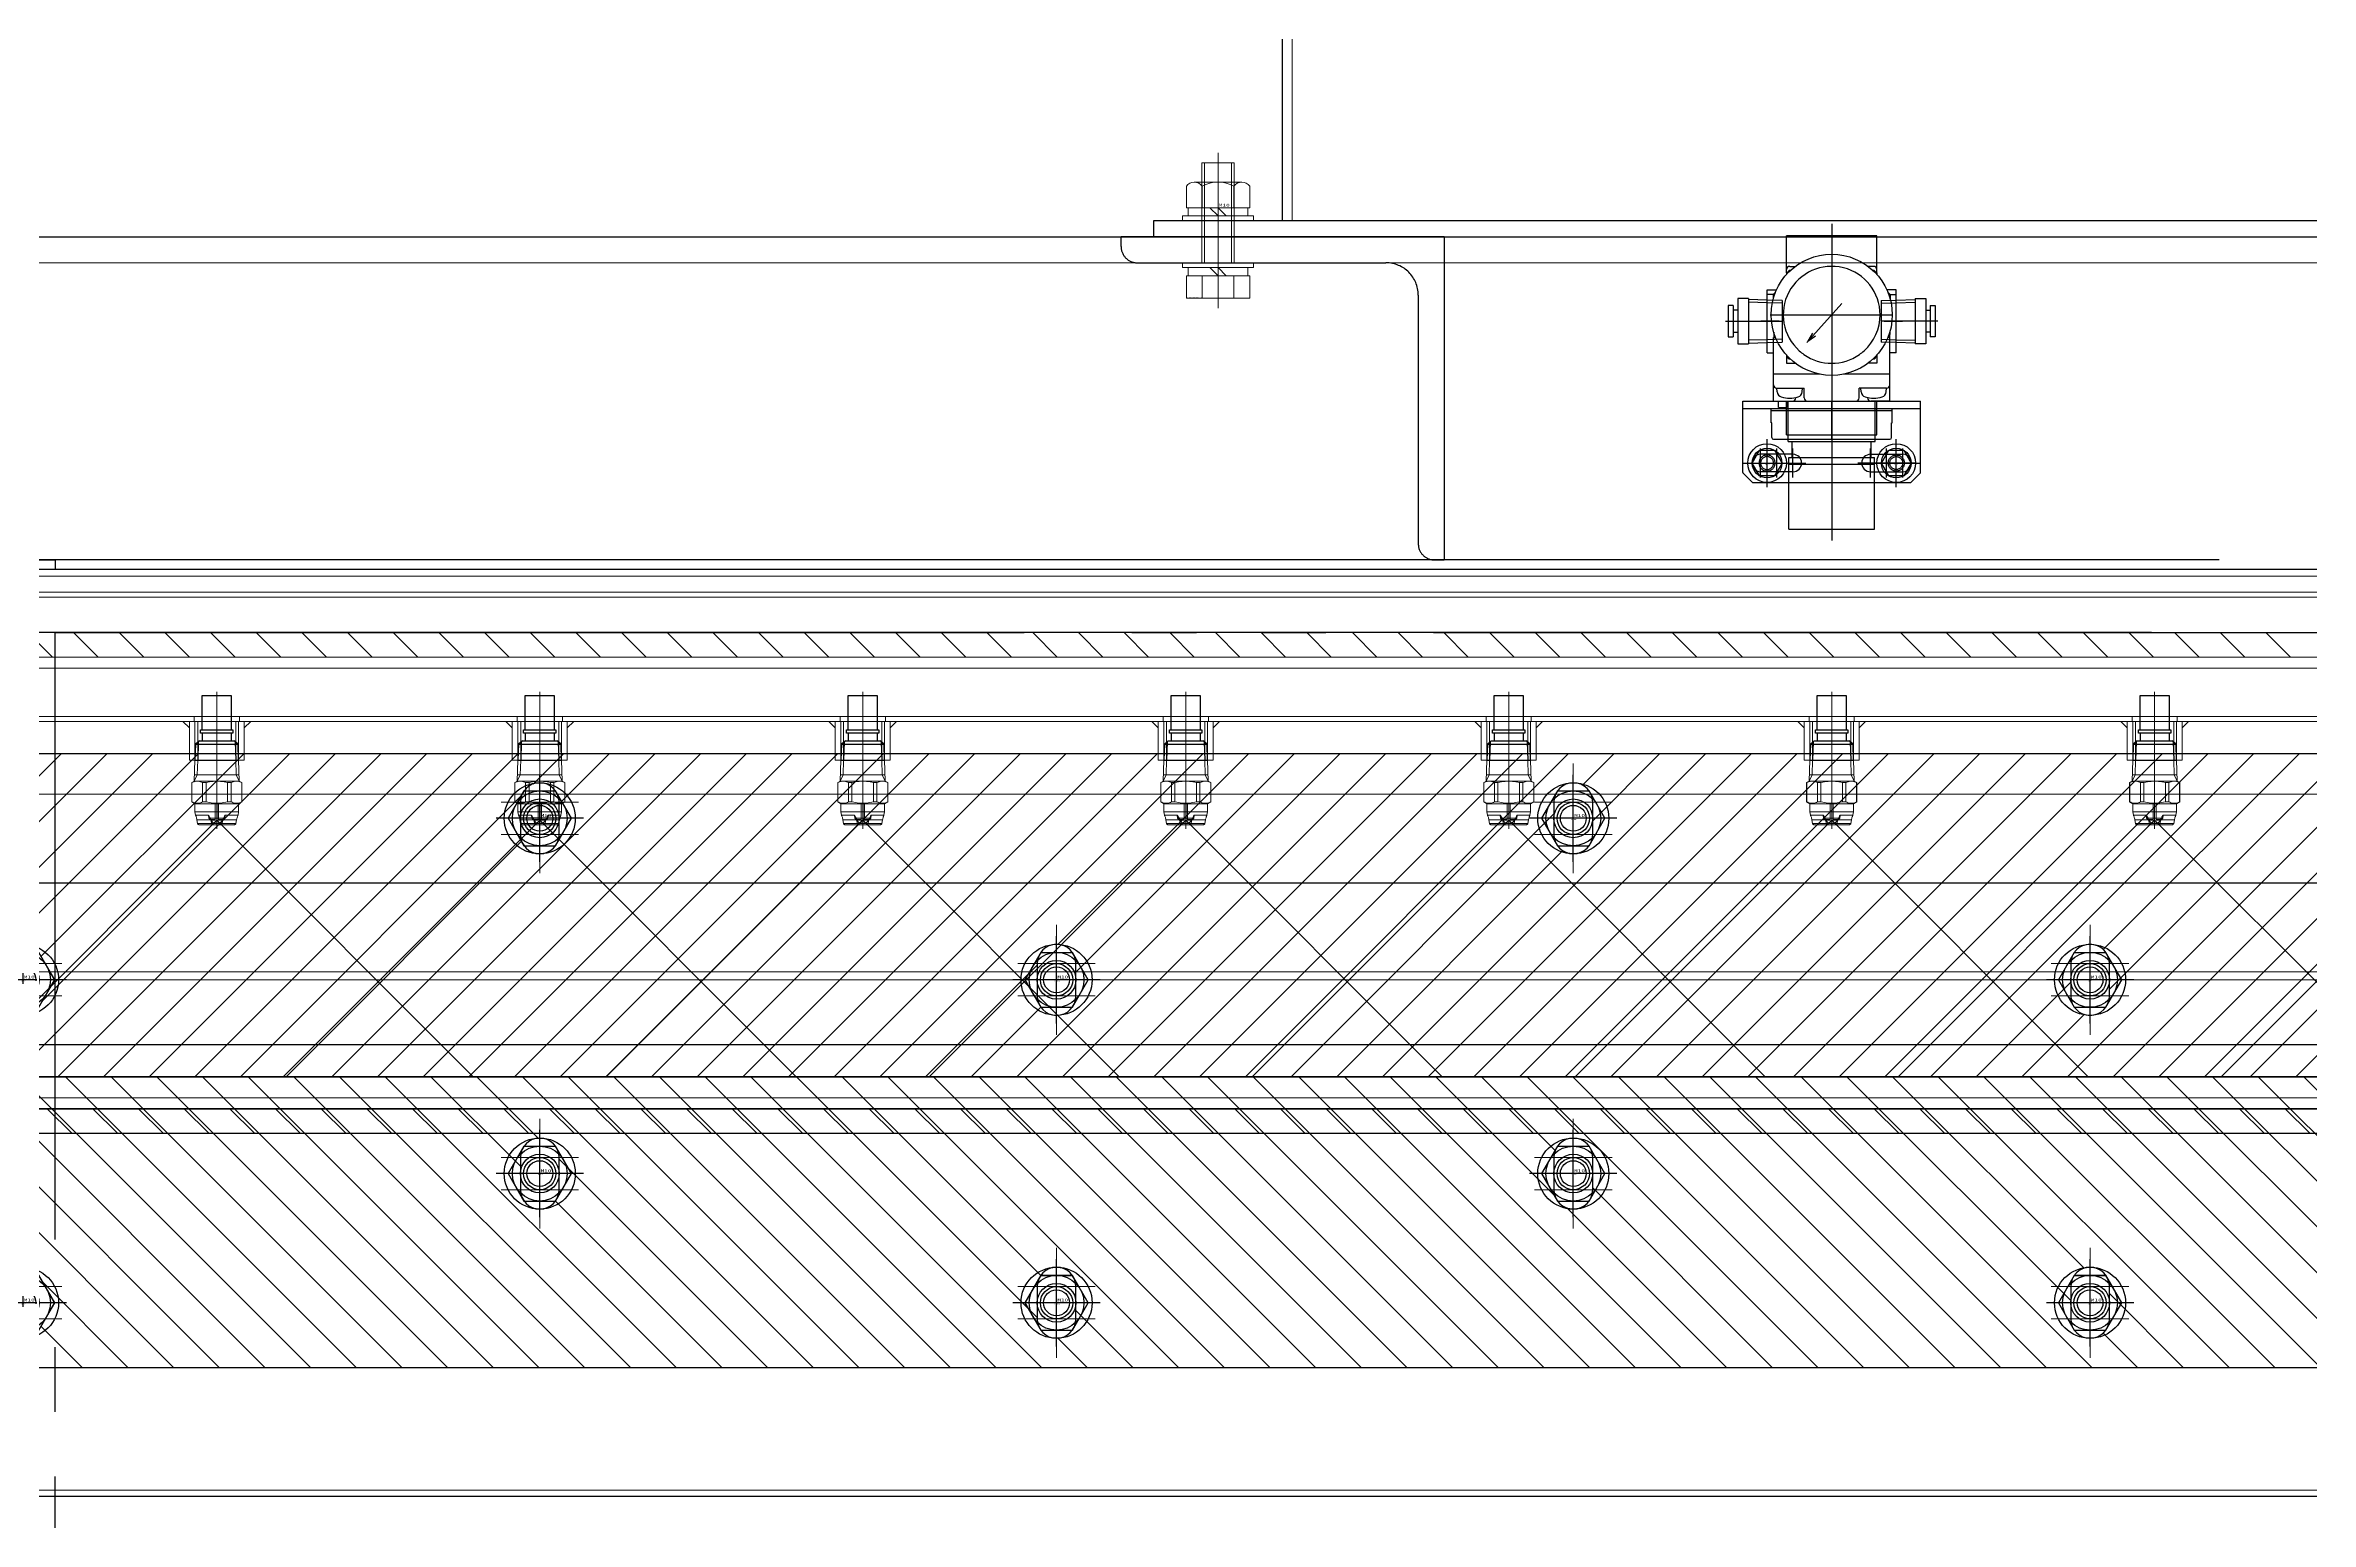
# Model space of a CAD drawing. Units: millimetres at full size. Extents: x -18456 to 18937, y -12290 to 13871.
# Drawn here: x 8832 to 10936, y -4490 to -3119 of the extents above; entities that cross this region are included whole.
import ezdxf
from ezdxf.enums import TextEntityAlignment as Align

# ---------------------------------------------------------------- set-up
doc = ezdxf.new("R2010")
doc.units = ezdxf.units.MM
doc.header["$LTSCALE"] = 100
doc.linetypes.add('CHAIN2', pattern=[12, 9, -1, 1, -1])
doc.linetypes.add('DOUBLE_CHAIN2', pattern=[12.8, 9, -1, 0.6, -0.6, 0.6, -1])
for name, color, linetype in [('0-2_0', 2, 'Continuous'), ('0-3_06_PHANTOM', 2, 'DOUBLE_CHAIN2'), ('0-6_10_DRAFT', 1, 'Continuous')]:
    doc.layers.add(name, color=color, linetype=linetype)
doc.layers.add('0-7_05_CENTER', color=2, linetype='CHAIN2', lineweight=18)
doc.layers.add('0-8_04_HIDDEN', color=7, linetype='Continuous', lineweight=18)
doc.styles.add('ＭＳ ゴシック', font='')
doc.styles.get('ＭＳ ゴシック').set_extended_font_data('MS Gothic')

# ---------------------------------------------------------------- blocks, each defined once
blk = doc.blocks.new('A$C7DE9039E_1')
at = {"layer": '0-2_0', "color": 134}
blk.add_lwpolyline([(-1420, 5), (-1420, 700), (-20, 700)], dxfattribs=at)
blk.add_lwpolyline([(20, 5), (-1460, 5), (-1460, 0), (20, 0)], close=True, dxfattribs=at)
at = {"layer": '0-7_05_CENTER'}
blk.add_line((-1440, -7.24), (-1440, 12.16), dxfattribs=at)
at = {"layer": '0-8_04_HIDDEN'}
blk.add_line((-1417, 700), (-1417, 5), dxfattribs=at)
blk = doc.blocks.new('A$C1A3C2C0C_1_1')
at = {"layer": '0-8_04_HIDDEN'}
for p, q in [((-9.81, 11), (9.81, 11)), ((-9.81, 4), (-9.81, 11)), ((-4.91, 4), (-4.91, 11)), ((4.91, 4), (4.91, 11)), ((9.81, 4), (9.81, 11)), ((-11, 1.5), (11, 1.5)), ((-11, 1.5), (-11, 0)), ((-11, 0), (11, 0)), ((9.81, 4), (-9.81, 4)), ((-9.25, 4), (-9.25, 1.5)), ((-5, -31), (-5, 0)), ((-4.19, -31), (-4.19, 0)), ((0, 1.5), (-2.5, 4)), ((0, 4), (2.5, 1.5)), ((4.19, -31), (4.19, 0)), ((5, -31), (5, 0)), ((9.25, 1.5), (9.25, 4)), ((11, 0), (11, 1.5)), ((-5, -31), (5, -31))]:
    blk.add_line(p, q, dxfattribs=at)
at = {"layer": '0-8_04_HIDDEN', "linetype": 'CHAIN2'}
blk.add_line((0, -34), (0, 14), dxfattribs=at)
at = {"layer": '0-6_10_DRAFT', "style": 'ＭＳ ゴシック', "width": 1.8}
blk.add_text('BT-M10x35L,SW,PW', height=0.2199, dxfattribs=at).set_placement((5.1, 10.66), align=Align.BOTTOM_LEFT)
blk = doc.blocks.new('M10Nza_1_1')
at = {"layer": '0-8_04_HIDDEN'}
for p, q in [((-9.8, 4), (-9.8, 10.69)), ((-7.35, 12), (7.35, 12)), ((-4.9, 4), (-4.9, 10.69)), ((4.9, 10.69), (4.9, 4)), ((9.8, 10.69), (9.8, 4)), ((-9.8, 4), (9.8, 4)), ((-9.2, 1.5), (-9.2, 4)), ((0, 1.5), (-2.5, 4)), ((0, 4), (2.5, 1.5)), ((9.2, 4), (9.2, 1.5))]:
    blk.add_line(p, q, dxfattribs=at)
at = {"layer": '0-8_04_HIDDEN', "linetype": 'CHAIN2'}
blk.add_line((0, 12), (0, 0), dxfattribs=at)
at = {"layer": '0-8_04_HIDDEN'}
blk.add_lwpolyline([(-11, 1.5), (11, 1.5), (11, 0), (-11, 0)], close=True, dxfattribs=at)
for centre, radius, start, end in [((-7.35, 9.06), 2.94, 33.626, 146.374), ((0, 2.2), 9.8, 60, 120), ((7.35, 9.06), 2.94, 33.626, 146.374)]:
    blk.add_arc(centre, radius, start, end, dxfattribs=at)
at = {"layer": '0-6_10_DRAFT', "style": 'ＭＳ ゴシック', "width": 1.8}
blk.add_text('M10', height=0.916, dxfattribs=at).set_placement((0.26, 4.12), align=Align.BOTTOM_LEFT)
blk = doc.blocks.new('A$C408A5C7E_1')
at = {"layer": '0-2_0'}
for name, p in [('A$C7DE9039E_1', (1440, 0)), ('M10Nza_1_1', (0, 5))]:
    blk.add_blockref(name, p, dxfattribs=at)
at = {"layer": '0-8_04_HIDDEN', "rotation": 180}
blk.add_blockref('A$C1A3C2C0C_1_1', (0, -8), dxfattribs=at)
blk = doc.blocks.new('A$C28002627_1_1')
at = {"layer": '0-8_04_HIDDEN'}
for p, q in [((-9.81, 0), (-4.91, 8.5)), ((-4.91, 8.5), (4.91, 8.5)), ((4.91, 8.5), (9.81, 0)), ((-4.91, -8.5), (-9.81, 0)), ((9.81, 0), (4.91, -8.5)), ((4.91, -8.5), (-4.91, -8.5))]:
    blk.add_line(p, q, dxfattribs=at)
at = {"layer": '0-8_04_HIDDEN', "linetype": 'CHAIN2'}
for p, q in [((0, -11.18), (0, 11.18)), ((-11.18, 0), (11.18, 0))]:
    blk.add_line(p, q, dxfattribs=at)
at = {"layer": '0-6_10_DRAFT', "style": 'ＭＳ ゴシック', "width": 1.9}
blk.add_text('BT-M10', height=0.22, dxfattribs=at).set_placement((-0.7, -0.54), align=Align.BOTTOM_LEFT)
blk = doc.blocks.new('A$C11D0153E_1')
at = {"layer": '0-2_0', "color": 134}
for points in [[(-20, 0), (80, 0), (80, -3), (-20, -3)], [(27, -150), (2033, -150), (2035, -148), (2035, -3), (25, -3), (25, -148)]]:
    blk.add_lwpolyline(points, close=True, dxfattribs=at)
for centre in [(230, -80), (550, -80), (390, -130), (710, -130)]:
    blk.add_circle(centre, 6, dxfattribs=at)
at = {"layer": '0-7_05_CENTER'}
for p, q in [((230, -89.34), (230, -70.66)), ((550, -89.34), (550, -70.66)), ((239.34, -80), (220.66, -80)), ((559.34, -80), (540.66, -80)), ((390, -139.34), (390, -120.66)), ((710, -139.34), (710, -120.66)), ((79.34, -130), (60.66, -130)), ((399.34, -130), (380.66, -130)), ((719.34, -130), (700.66, -130))]:
    blk.add_line(p, q, dxfattribs=at)
at = {"layer": '0-8_04_HIDDEN'}
blk.add_line((2035, -5), (25, -5), dxfattribs=at)
for p in [(230, -80), (550, -80), (70, -130), (390, -130), (710, -130)]:
    blk.add_blockref('A$C28002627_1_1', p, dxfattribs=at)
blk = doc.blocks.new('A$C46CA3476_1')
at = {"layer": '0-2_0', "color": 134}
blk.add_lwpolyline([(-998, -20), (998, -20), (1000, -18), (1000, 68), (998, 70), (-998, 70), (-1000, 68), (-1000, -18)], close=True, dxfattribs=at)
for centre in [(-800, 50), (-480, 50), (-640, 0), (-320, 0)]:
    blk.add_circle(centre, 6, dxfattribs=at)
at = {"layer": '0-7_05_CENTER'}
for p, q in [((-800, 40.66), (-800, 59.34)), ((-480, 40.66), (-480, 59.34)), ((-790.66, 50), (-809.34, 50)), ((-470.66, 50), (-489.34, 50)), ((-640, -9.34), (-640, 9.34)), ((-320, -9.34), (-320, 9.34)), ((-950.66, 0), (-969.34, 0)), ((-630.66, 0), (-649.34, 0)), ((-310.66, 0), (-329.34, 0))]:
    blk.add_line(p, q, dxfattribs=at)
blk = doc.blocks.new('10b_2')
at = {"layer": '0-2_0', "color": 134}
for q in [(-9.8, 0), (4.9, 8.49)]:
    blk.add_line((-4.9, 8.49), q, dxfattribs=at)
at = {"layer": '0-2_0', "color": 134, "linetype": 'CHAIN2'}
for p, q in [((0, -13.51), (0, 13.51)), ((13.51, 0), (-13.51, 0))]:
    blk.add_line(p, q, dxfattribs=at)
at = {"layer": '0-2_0', "color": 134}
for points in [[(4.9, -8.49), (9.8, 0), (4.9, 8.49)], [(-9.8, 0), (-4.9, -8.49), (4.9, -8.49)]]:
    blk.add_lwpolyline(points, dxfattribs=at)
for radius in [11, 8.49, 5, 4]:
    blk.add_circle((0, 0), radius, dxfattribs=at)
at = {"layer": '0-6_10_DRAFT', "style": 'ＭＳ ゴシック', "width": 1.8}
blk.add_text('M10', height=0.916, dxfattribs=at).set_placement((0.26, 0.12), align=Align.BOTTOM_LEFT)
blk = doc.blocks.new('A$C3DF50A72_1')
at = {"layer": '0-6_10_DRAFT'}
for p, q in [((2.37, 4.5), (0, 4.5)), ((2.37, -4.5), (0, -4.5))]:
    blk.add_line(p, q, dxfattribs=at)
blk.add_lwpolyline([(2.37, 5), (3.37, 5), (3.37, -5), (2.37, -5)], close=True, dxfattribs=at)
blk.add_lwpolyline([(3.37, 4.5), (14, 4.5), (14, -4.5), (3.37, -4.5)], dxfattribs=at)
at = {"layer": '0-7_05_CENTER', "color": 1}
blk.add_line((0, 0), (15.13, 0), dxfattribs=at)
blk = doc.blocks.new('1／4MVEP9010S303Wa_1')
at = {"layer": '0-6_10_DRAFT'}
for p, q in [((0, 6.77), (0, -6.77)), ((5.01, 6.61), (0, 6.77)), ((5.73, 5.73), (0, 5.91)), ((6.01, 5.39), (5.01, 6.61)), ((5.01, 6.61), (5.01, -6.61)), ((6.01, 5.39), (6.01, -5.39)), ((6.01, 5.38), (6.01, -5.38)), ((5.73, -5.73), (0, -5.91)), ((0, -6.77), (5.01, -6.61)), ((5.01, -6.61), (6.01, -5.39))]:
    blk.add_line(p, q, dxfattribs=at)
at = {"layer": '0-7_05_CENTER'}
blk.add_line((-21.29, 0), (6.01, 0), dxfattribs=at)
at = {"layer": '0-8_04_HIDDEN', "color": 2}
for p, q in [((-12.91, 7.75), (-13.49, 6.75)), ((-6.94, 7.75), (-12.91, 7.75)), ((-12.91, 7.75), (-12.91, 7.73)), ((-12.91, 7.73), (-6.94, 7.73)), ((-6.49, 6.97), (-6.94, 7.75)), ((-6.94, 7.75), (-6.94, 7.73)), ((-18.49, 1.89), (-19.99, 1.54)), ((-19.58, 5.93), (-18.49, 6.13)), ((-19.58, 5.93), (-19.58, -5.93)), ((-19.49, 0.98), (-18.59, 1.89)), ((-19.49, 0.98), (-19.49, -0.98)), ((-18.59, 0.46), (-18.59, 1.89)), ((-13.49, 0.46), (-18.59, 0.46)), ((-17.99, 2.5), (-18.39, 2.1)), ((-18.39, 0.5), (-18.39, 2.1)), ((-13.49, 0.5), (-18.39, 0.5)), ((-16.99, 2.6), (-17.99, 2.5)), ((-15.99, 6.75), (-16.99, 6.57)), ((-16.99, 2.6), (-16.99, 6.57)), ((-6.94, 4.4), (-12.91, 4.4)), ((-12.91, 4.4), (-12.91, 3.33)), ((-12.91, 3.33), (-6.94, 3.33)), ((-6.49, 6.97), (-6.49, -6.97)), ((-4.49, 6.05), (-6.49, 6.97)), ((0, 6.77), (-6.49, 6.97)), ((-4.49, -6.91), (-4.49, 6.91)), ((0, 5.91), (-4.49, 6.05)), ((-19.99, -1.54), (-18.49, -1.89)), ((-18.49, -6.13), (-19.58, -5.93)), ((-18.59, -1.89), (-19.49, -0.98)), ((-13.49, -0.46), (-18.59, -0.46)), ((-18.49, -6.13), (-18.49, -1.89)), ((-18.39, -0.5), (-13.49, -0.5)), ((-18.39, -2.1), (-18.39, -0.5)), ((-18.39, -2.1), (-17.99, -2.5)), ((-17.96, -2.07), (-17.99, -2.06)), ((-16.99, -6.57), (-16.99, -2.6)), ((-16.99, -6.57), (-15.99, -6.75)), ((-15.99, -6.75), (-13.49, -6.75)), ((-6.94, -3.33), (-12.91, -3.33)), ((-12.91, -3.33), (-12.91, -4.4)), ((-12.91, -4.4), (-6.94, -4.4)), ((-6.94, -7.75), (-6.49, -6.97)), ((-4.49, -6.05), (-6.49, -6.97)), ((-6.49, -6.97), (0, -6.77)), ((0, -5.91), (-4.49, -6.05)), ((-6.94, -7.73), (-12.91, -7.73)), ((-12.91, -7.73), (-12.91, -7.75)), ((-12.91, -7.75), (-6.94, -7.75))]:
    blk.add_line(p, q, dxfattribs=at)
for points in [[(-12.91, 4.4), (-13.07, 4.74), (-13.19, 5.08), (-13.28, 5.42), (-13.33, 5.78), (-13.34, 6.13), (-13.32, 6.49), (-13.26, 6.8), (-13.17, 7.11), (-13.05, 7.42), (-12.91, 7.73)], [(-6.94, 7.73), (-6.79, 7.39), (-6.66, 7.05), (-6.57, 6.7), (-6.52, 6.35), (-6.51, 5.99), (-6.54, 5.64), (-6.6, 5.33), (-6.68, 5.02), (-6.8, 4.71), (-6.94, 4.4), (-6.94, 3.33), (-6.81, 2.77), (-6.71, 2.21), (-6.62, 1.65), (-6.56, 1.08), (-6.52, 0.5), (-6.51, -0.08), (-6.52, -0.62), (-6.56, -1.16), (-6.63, -1.7), (-6.71, -2.25), (-6.82, -2.79), (-6.94, -3.33)], [(-19.58, 5.93), (-19.66, 5.91), (-19.75, 5.87), (-19.81, 5.82), (-19.87, 5.75), (-19.92, 5.68), (-19.96, 5.6), (-19.98, 5.52), (-19.99, 5.43), (-19.99, 5.42)], [(-19.99, 5.42), (-19.99, -5.42), (-19.98, -5.53), (-19.95, -5.62), (-19.91, -5.7), (-19.86, -5.77), (-19.79, -5.83), (-19.72, -5.88), (-19.64, -5.91), (-19.58, -5.93)], [(-18.59, 1.89), (-18.52, 1.96), (-18.45, 2.03), (-18.41, 2.07), (-18.4, 2.09), (-18.39, 2.1)], [(-18.39, 0.5), (-18.39, 0.5), (-18.41, 0.49), (-18.44, 0.48), (-18.49, 0.47), (-18.55, 0.46), (-18.59, 0.46)], [(-18.49, 6.13), (-18.24, 6.18), (-17.99, 6.24), (-17.76, 6.3), (-17.54, 6.37), (-17.36, 6.43), (-17.28, 6.46), (-17.2, 6.49), (-17.09, 6.53), (-17.05, 6.55), (-17.02, 6.56), (-16.99, 6.57), (-16.99, 6.57)], [(-17.96, 2.07), (-17.99, 2.06), (-18.23, 1.97), (-18.36, 1.93), (-18.49, 1.89), (-18.49, 6.13)], [(-17.99, 2.5), (-17.99, -2.5), (-16.99, -2.6)], [(-16.99, 2.6), (-17, 2.6), (-17.03, 2.57), (-17.09, 2.53), (-17.18, 2.47), (-17.3, 2.4), (-17.45, 2.31), (-17.63, 2.22), (-17.79, 2.14), (-17.96, 2.07)], [(-17.96, 2.07), (-17.96, -2.07), (-17.74, -2.17), (-17.53, -2.27), (-17.34, -2.38), (-17.26, -2.43), (-17.18, -2.47), (-17.09, -2.53), (-17.02, -2.58), (-16.99, -2.6), (-16.99, -2.6)], [(-13.49, 6.75), (-15.99, 6.75), (-15.99, -6.75)], [(-13.49, 6.75), (-13.49, -6.75), (-12.91, -7.75)], [(-12.91, -3.33), (-13.04, -2.77), (-13.15, -2.21), (-13.23, -1.65), (-13.3, -1.08), (-13.34, -0.5), (-13.35, 0.07), (-13.33, 0.62), (-13.29, 1.16), (-13.23, 1.7), (-13.14, 2.25), (-13.04, 2.79), (-12.91, 3.33)], [(-18.59, -1.89), (-18.59, -0.46), (-18.53, -0.46), (-18.47, -0.47), (-18.43, -0.49), (-18.4, -0.5), (-18.39, -0.5)], [(-18.39, -2.1), (-18.39, -2.1), (-18.4, -2.09), (-18.41, -2.08), (-18.45, -2.04), (-18.52, -1.96), (-18.59, -1.89)], [(-18.49, -1.89), (-18.36, -1.93), (-18.24, -1.96), (-18.11, -2.01), (-17.99, -2.06)], [(-16.99, -6.57), (-17, -6.57), (-17.05, -6.55), (-17.14, -6.52), (-17.25, -6.47), (-17.4, -6.42), (-17.59, -6.36), (-17.8, -6.29), (-18.04, -6.23), (-18.3, -6.17), (-18.49, -6.13)], [(-12.91, -7.73), (-13.07, -7.39), (-13.19, -7.05), (-13.28, -6.7), (-13.33, -6.35), (-13.34, -5.99), (-13.32, -5.64), (-13.26, -5.33), (-13.17, -5.02), (-13.05, -4.71), (-12.91, -4.4)], [(-6.94, -3.33), (-6.94, -4.4), (-6.79, -4.74), (-6.66, -5.08), (-6.57, -5.42), (-6.52, -5.78), (-6.51, -6.13), (-6.54, -6.49), (-6.6, -6.8), (-6.68, -7.11), (-6.8, -7.42), (-6.94, -7.73), (-6.94, -7.75)]]:
    blk.add_lwpolyline(points, dxfattribs=at)
at = {"layer": '0-6_10_DRAFT'}
blk.add_blockref('A$C3DF50A72_1', (6.01, 0), dxfattribs=at)
blk = doc.blocks.new('A$C67362F98_1')
at = {"layer": '0-7_05_CENTER'}
for p, q in [((-900, -35.32), (-900, -16.28)), ((-800, -35.32), (-800, -16.28)), ((-700, -35.32), (-700, -16.28)), ((-600, -35.32), (-600, -16.28)), ((-500, -35.32), (-500, -16.28)), ((-400, -35.32), (-400, -16.28)), ((-300, -35.32), (-300, -16.28))]:
    blk.add_line(p, q, dxfattribs=at)
at = {"layer": '0-8_04_HIDDEN'}
for p, q in [((1100, 18.5), (-1150, 18.5)), ((-1150, -18.5), (1100, -18.5)), ((-907, -18.5), (-907, -20)), ((-906.77, -20), (-906.77, -32)), ((-905.91, -20), (-905.91, -32)), ((-894.09, -20), (-894.09, -32)), ((-893.23, -20), (-893.23, -32)), ((-893, -18.5), (-893, -20)), ((-807, -18.5), (-807, -20)), ((-806.77, -20), (-806.77, -32)), ((-805.91, -20), (-805.91, -32)), ((-794.09, -20), (-794.09, -32)), ((-793.23, -20), (-793.23, -32)), ((-793, -18.5), (-793, -20)), ((-707, -18.5), (-707, -20)), ((-706.77, -20), (-706.77, -32)), ((-705.91, -20), (-705.91, -32)), ((-694.09, -20), (-694.09, -32)), ((-693.23, -20), (-693.23, -32)), ((-693, -18.5), (-693, -20)), ((-607, -18.5), (-607, -20)), ((-606.77, -20), (-606.77, -32)), ((-605.91, -20), (-605.91, -32)), ((-594.09, -20), (-594.09, -32)), ((-593.23, -20), (-593.23, -32)), ((-593, -18.5), (-593, -20)), ((-507, -18.5), (-507, -20)), ((-506.77, -20), (-506.77, -32)), ((-505.91, -20), (-505.91, -32)), ((-494.09, -20), (-494.09, -32)), ((-493.23, -20), (-493.23, -32)), ((-493, -18.5), (-493, -20)), ((-407, -18.5), (-407, -20)), ((-406.77, -20), (-406.77, -32)), ((-405.91, -20), (-405.91, -32)), ((-394.09, -20), (-394.09, -32)), ((-393.23, -20), (-393.23, -32)), ((-393, -18.5), (-393, -20)), ((-307, -18.5), (-307, -20)), ((-306.77, -20), (-306.77, -32)), ((-305.91, -20), (-305.91, -32)), ((-294.09, -20), (-294.09, -32)), ((-293.23, -20), (-293.23, -32)), ((-293, -18.5), (-293, -20))]:
    blk.add_line(p, q, dxfattribs=at)
for points in [[(1100, -20), (-1150, -20), (-1150, 20), (1100, 20)], [(-891.5, -20), (-891.5, -32), (-908.5, -32), (-908.5, -20)], [(-791.5, -20), (-791.5, -32), (-808.5, -32), (-808.5, -20)], [(-691.5, -20), (-691.5, -32), (-708.5, -32), (-708.5, -20)], [(-591.5, -20), (-591.5, -32), (-608.5, -32), (-608.5, -20)], [(-491.5, -20), (-491.5, -32), (-508.5, -32), (-508.5, -20)], [(-391.5, -20), (-391.5, -32), (-408.5, -32), (-408.5, -20)], [(-291.5, -20), (-291.5, -32), (-308.5, -32), (-308.5, -20)]]:
    blk.add_lwpolyline(points, close=True, dxfattribs=at)
at = {"layer": '0-8_04_HIDDEN', "color": 3}
for points in [[(-908.5, -20), (-910.5, -20), (-908.5, -22)], [(-891.5, -20), (-889.5, -20), (-891.5, -22)], [(-808.5, -20), (-810.5, -20), (-808.5, -22)], [(-791.5, -20), (-789.5, -20), (-791.5, -22)], [(-708.5, -20), (-710.5, -20), (-708.5, -22)], [(-691.5, -20), (-689.5, -20), (-691.5, -22)], [(-608.5, -20), (-610.5, -20), (-608.5, -22)], [(-591.5, -20), (-589.5, -20), (-591.5, -22)], [(-508.5, -20), (-510.5, -20), (-508.5, -22)], [(-491.5, -20), (-489.5, -20), (-491.5, -22)], [(-408.5, -20), (-410.5, -20), (-408.5, -22)], [(-391.5, -20), (-389.5, -20), (-391.5, -22)], [(-308.5, -20), (-310.5, -20), (-308.5, -22)], [(-291.5, -20), (-289.5, -20), (-291.5, -22)]]:
    blk.add_lwpolyline(points, close=True, dxfattribs=at)
blk = doc.blocks.new('A$C0C3B4FB7_1')
at = {"layer": '0-8_04_HIDDEN', "color": 2}
for p, q in [((-979.41, -110), (-900, -30.59)), ((-820.59, -110), (-900, -30.59)), ((-879.41, -110), (-800, -30.59)), ((-720.59, -110), (-800, -30.59)), ((-779.41, -110), (-700, -30.59)), ((-620.59, -110), (-700, -30.59)), ((-679.41, -110), (-600, -30.59)), ((-520.59, -110), (-600, -30.59)), ((-579.41, -110), (-500, -30.59)), ((-420.59, -110), (-500, -30.59)), ((-479.41, -110), (-400, -30.59)), ((-320.59, -110), (-400, -30.59)), ((-379.41, -110), (-300, -30.59)), ((-220.59, -110), (-300, -30.59)), ((-279.41, -110), (-200, -30.59))]:
    blk.add_line(p, q, dxfattribs=at)
at = {"layer": '0-8_04_HIDDEN'}
blk.add_blockref('A$C67362F98_1', (0, 20), dxfattribs=at)
at = {"layer": '0-8_04_HIDDEN', "rotation": 90}
for p in [(-900, -12), (-800, -12), (-700, -12), (-600, -12), (-500, -12), (-400, -12), (-300, -12)]:
    blk.add_blockref('1／4MVEP9010S303Wa_1', p, dxfattribs=at)
blk = doc.blocks.new('A$C75D40B34_1')
at = {"layer": '0-2_0', "color": 3}
for p, q in [((-1000, 18.23), (-948.23, 70)), ((-1000, 4.09), (-934.09, 70)), ((-1000, -10.05), (-919.95, 70)), ((-1000, -24.19), (-905.81, 70)), ((-963.38, -30), (-863.38, 70)), ((-954.44, 7.23), (-891.67, 70)), ((-954.29, -6.77), (-877.52, 70)), ((-949.24, -30), (-849.24, 70)), ((-935.1, -30), (-835.1, 70)), ((-920.95, -30), (-820.95, 70)), ((-906.81, -30), (-806.81, 70)), ((-864.39, -30), (-764.39, 70)), ((-850.24, -30), (-750.24, 70)), ((-836.1, -30), (-736.1, 70)), ((-821.96, -30), (-721.96, 70)), ((-807.82, -30), (-707.82, 70)), ((-802.06, 60.61), (-792.67, 70)), ((-794, 54.53), (-778.53, 70)), ((-793.68, -30), (-693.68, 70)), ((-779.53, -30), (-679.53, 70)), ((-765.39, -30), (-665.39, 70)), ((-751.25, -30), (-651.25, 70)), ((-737.11, -30), (-637.11, 70)), ((-722.96, -30), (-622.96, 70)), ((-708.82, -30), (-608.82, 70)), ((-694.68, -30), (-594.68, 70)), ((-652.25, -30), (-552.25, 70)), ((-639.56, 10.97), (-580.54, 70)), ((-638.11, -30), (-538.11, 70)), ((-634, 2.4), (-566.4, 70)), ((-623.97, -30), (-523.97, 70)), ((-609.83, -30), (-509.83, 70)), ((-595.69, -30), (-495.69, 70)), ((-581.54, -30), (-481.54, 70)), ((-539.12, -30), (-439.12, 70)), ((-524.97, -30), (-424.97, 70)), ((-510.83, -30), (-410.83, 70)), ((-496.69, -30), (-396.69, 70)), ((-482.55, -30), (-382.55, 70)), ((-477.14, 60.26), (-467.4, 70)), ((-474, 49.26), (-453.26, 70)), ((-468.41, -30), (-368.41, 70)), ((-454.26, -30), (-354.26, 70)), ((-440.12, -30), (-340.12, 70)), ((-425.98, -30), (-325.98, 70)), ((-411.84, -30), (-311.84, 70)), ((-397.7, -30), (-297.7, 70)), ((-383.55, -30), (-283.55, 70)), ((-369.41, -30), (-269.41, 70)), ((-326.98, -30), (-226.98, 70)), ((-315.91, 9.36), (-255.27, 70)), ((-314, -2.87), (-241.13, 70)), ((-312.84, -30), (-212.84, 70)), ((-298.7, -30), (-198.7, 70)), ((-284.56, -30), (-184.56, 70)), ((-270.42, -30), (-170.42, 70)), ((-256.27, -30), (-156.27, 70)), ((-892.67, -30), (-805.63, 57.04)), ((-806, 55), (-806, 45)), ((-794, 45), (-794, 55)), ((-567.4, -30), (-486, 51.4)), ((-486, 55), (-486, 45)), ((-474, 45), (-474, 55)), ((-878.53, -30), (-805.62, 42.91)), ((-553.26, -30), (-483.26, 39.99)), ((-680.54, -30), (-646, 4.54)), ((-646, 5), (-646, -5)), ((-634, -5), (-634, 5)), ((-326, 5), (-326, -5)), ((-314, -5), (-314, 5)), ((-355.27, -30), (-326, -0.73)), ((-666.4, -30), (-644.87, -8.47)), ((-341.13, -30), (-321.83, -10.7))]:
    blk.add_line(p, q, dxfattribs=at)
blk.add_lwpolyline([(-998, -30), (998, -30), (1000, -28), (1000, 68), (998, 70), (-998, 70), (-1000, 68), (-1000, -28)], close=True, dxfattribs=at)
for centre, start, end in [((-800, 55), 0, 180), ((-480, 55), 0, 180), ((-800, 45), 180, 0), ((-480, 45), 180, 0), ((-640, 5), 0, 180), ((-320, 5), 0, 180), ((-640, -5), 180, 0), ((-320, -5), 180, 0)]:
    blk.add_arc(centre, 6, start, end, dxfattribs=at)
at = {"layer": '0-7_05_CENTER'}
for p, q in [((-800, 33), (-800, 67)), ((-480, 33), (-480, 67)), ((-812, 55), (-788, 55)), ((-812, 50), (-788, 50)), ((-492, 55), (-468, 55)), ((-492, 50), (-468, 50)), ((-812, 45), (-788, 45)), ((-492, 45), (-468, 45)), ((-640, -17), (-640, 17)), ((-320, -17), (-320, 17)), ((-972, 5), (-948, 5)), ((-972, 0), (-948, 0)), ((-652, 5), (-628, 5)), ((-652, 0), (-628, 0)), ((-332, 5), (-308, 5)), ((-332, 0), (-308, 0)), ((-972, -5), (-948, -5)), ((-652, -5), (-628, -5)), ((-332, -5), (-308, -5))]:
    blk.add_line(p, q, dxfattribs=at)
blk = doc.blocks.new('A$C433F3B64_1')
at = {"layer": '0-2_0', "color": 134}
blk.add_lwpolyline([(-1200, 60), (1200, 60), (1200, -60), (-1200, -60)], close=True, dxfattribs=at)
for centre in [(-800, 40), (-480, 40), (-640, 0), (-320, 0)]:
    blk.add_circle(centre, 6, dxfattribs=at)
at = {"layer": '0-7_05_CENTER'}
for p, q in [((-800, 30.66), (-800, 49.34)), ((-480, 30.66), (-480, 49.34)), ((-790.66, 40), (-809.34, 40)), ((-470.66, 40), (-489.34, 40)), ((-640, -9.34), (-640, 9.34)), ((-320, -9.34), (-320, 9.34)), ((-950.66, 0), (-969.34, 0)), ((-630.66, 0), (-649.34, 0)), ((-310.66, 0), (-329.34, 0))]:
    blk.add_line(p, q, dxfattribs=at)
at = {"layer": '0-8_04_HIDDEN'}
blk.add_lwpolyline([(1198, 60), (1198, -58), (-1198, -58), (-1198, 60)], dxfattribs=at)
for p in [(-800, 40), (-480, 40), (-960, 0), (-640, 0), (-320, 0)]:
    blk.add_blockref('A$C28002627_1_1', p, dxfattribs=at)
blk = doc.blocks.new('A$C4E6B2AD6_1')
at = {"layer": '0-2_0', "color": 3}
for p, q in [((-913.38, -20), (-1000, 66.62)), ((-899.24, -20), (-989.24, 70)), ((-885.1, -20), (-975.1, 70)), ((-870.95, -20), (-960.95, 70)), ((-856.81, -20), (-946.81, 70)), ((-842.67, -20), (-932.67, 70)), ((-828.53, -20), (-918.53, 70)), ((-814.39, -20), (-904.39, 70)), ((-800.24, -20), (-890.24, 70)), ((-786.1, -20), (-876.1, 70)), ((-771.96, -20), (-861.96, 70)), ((-757.82, -20), (-847.82, 70)), ((-806, 42.32), (-833.68, 70)), ((-800.51, 50.97), (-819.53, 70)), ((-715.39, -20), (-805.39, 70)), ((-701.25, -20), (-791.25, 70)), ((-687.11, -20), (-777.11, 70)), ((-672.96, -20), (-762.96, 70)), ((-658.82, -20), (-748.82, 70)), ((-644.68, -20), (-734.68, 70)), ((-646, -4.54), (-720.54, 70)), ((-644.87, 8.47), (-706.4, 70)), ((-602.25, -20), (-692.25, 70)), ((-588.11, -20), (-678.11, 70)), ((-573.97, -20), (-663.97, 70)), ((-559.83, -20), (-649.83, 70)), ((-545.69, -20), (-635.69, 70)), ((-531.54, -20), (-621.54, 70)), ((-517.4, -20), (-607.4, 70)), ((-503.26, -20), (-593.26, 70)), ((-489.12, -20), (-579.12, 70)), ((-474.97, -20), (-564.97, 70)), ((-460.83, -20), (-550.83, 70)), ((-446.69, -20), (-536.69, 70)), ((-485.68, 33.13), (-522.55, 70)), ((-485.59, 47.18), (-508.41, 70)), ((-404.26, -20), (-494.26, 70)), ((-390.12, -20), (-480.12, 70)), ((-375.98, -20), (-465.98, 70)), ((-361.84, -20), (-451.84, 70)), ((-347.7, -20), (-437.7, 70)), ((-333.55, -20), (-423.55, 70)), ((-319.41, -20), (-409.41, 70)), ((-326, 0.73), (-395.27, 70)), ((-321.83, 10.7), (-381.13, 70)), ((-276.98, -20), (-366.98, 70)), ((-262.84, -20), (-352.84, 70)), ((-248.7, -20), (-338.7, 70)), ((-234.56, -20), (-324.56, 70)), ((-220.42, -20), (-310.42, 70)), ((-206.27, -20), (-296.27, 70)), ((-192.13, -20), (-282.13, 70)), ((-177.99, -20), (-267.99, 70)), ((-163.85, -20), (-253.85, 70)), ((-806, 45), (-806, 35)), ((-794, 35), (-794, 45)), ((-729.53, -20), (-794, 44.47)), ((-486, 45), (-486, 35)), ((-474, 35), (-474, 45)), ((-418.41, -20), (-474, 35.59)), ((-743.68, -20), (-795.16, 31.49)), ((-432.55, -20), (-481.86, 29.31)), ((-927.52, -20), (-954.29, 6.77)), ((-646, 5), (-646, -5)), ((-634, -5), (-634, 5)), ((-326, 5), (-326, -5)), ((-314, -5), (-314, 5)), ((-291.13, -20), (-314, 2.87)), ((-616.4, -20), (-634, -2.4)), ((-941.67, -20), (-954.44, -7.23)), ((-630.54, -20), (-639.56, -10.97)), ((-305.27, -20), (-315.91, -9.36))]:
    blk.add_line(p, q, dxfattribs=at)
blk.add_lwpolyline([(-998, -20), (998, -20), (1000, -18), (1000, 68), (998, 70), (-998, 70), (-1000, 68), (-1000, -18)], close=True, dxfattribs=at)
for centre, start, end in [((-800, 45), 0, 180), ((-480, 45), 0, 180), ((-800, 35), 180, 0), ((-480, 35), 180, 0), ((-640, 5), 0, 180), ((-320, 5), 0, 180), ((-640, -5), 180, 0), ((-320, -5), 180, 0)]:
    blk.add_arc(centre, 6, start, end, dxfattribs=at)
at = {"layer": '0-7_05_CENTER'}
for p, q in [((-800, 23), (-800, 57)), ((-480, 23), (-480, 57)), ((-812, 45), (-788, 45)), ((-492, 45), (-468, 45)), ((-812, 40), (-788, 40)), ((-492, 40), (-468, 40)), ((-812, 35), (-788, 35)), ((-492, 35), (-468, 35)), ((-640, -17), (-640, 17)), ((-320, -17), (-320, 17)), ((-972, 5), (-948, 5)), ((-972, 0), (-948, 0)), ((-652, 5), (-628, 5)), ((-652, 0), (-628, 0)), ((-332, 5), (-308, 5)), ((-332, 0), (-308, 0)), ((-972, -5), (-948, -5)), ((-652, -5), (-628, -5)), ((-332, -5), (-308, -5))]:
    blk.add_line(p, q, dxfattribs=at)
blk = doc.blocks.new('A$C01A747DA_1')
at = {"layer": '0-2_0', "color": 134}
blk.add_lwpolyline([(-998, -20), (998, -20), (1000, -18), (1000, 58), (998, 60), (-998, 60), (-1000, 58), (-1000, -18)], close=True, dxfattribs=at)
for centre in [(-800, 40), (-480, 40), (-640, 0), (-320, 0)]:
    blk.add_circle(centre, 6, dxfattribs=at)
at = {"layer": '0-7_05_CENTER'}
for p, q in [((-800, 30.66), (-800, 49.34)), ((-480, 30.66), (-480, 49.34)), ((-790.66, 40), (-809.34, 40)), ((-470.66, 40), (-489.34, 40)), ((-640, -9.34), (-640, 9.34)), ((-320, -9.34), (-320, 9.34)), ((-950.66, 0), (-969.34, 0)), ((-630.66, 0), (-649.34, 0)), ((-310.66, 0), (-329.34, 0))]:
    blk.add_line(p, q, dxfattribs=at)
blk = doc.blocks.new('A$C745B7B9E_1')
at = {"layer": '0-3_06_PHANTOM', "color": 5}
blk.add_line((-2000, 30), (-100, 30), dxfattribs=at)
at = {"layer": '0-2_0'}
for name, p in [('A$C11D0153E_1', (-2080, 190)), ('A$C46CA3476_1', (-1050, 60)), ('A$C75D40B34_1', (-1050, 60)), ('10b_2', (-1850, 110)), ('10b_2', (-1530, 110)), ('10b_2', (-2010, 60)), ('10b_2', (-1690, 60)), ('10b_2', (-1370, 60)), ('A$C4E6B2AD6_1', (-1050, -40)), ('A$C433F3B64_1', (-1050, -40)), ('A$C01A747DA_1', (-1050, -40)), ('10b_2', (-1850, 0)), ('10b_2', (-1530, 0)), ('10b_2', (-2010, -40)), ('10b_2', (-1690, -40)), ('10b_2', (-1370, -40))]:
    blk.add_blockref(name, p, dxfattribs=at)
at = {"layer": '0-8_04_HIDDEN'}
blk.add_blockref('A$C0C3B4FB7_1', (-1050, 140), dxfattribs=at)
blk = doc.blocks.new('A$C7E840582_1_1')
at = {"layer": '0-3_06_PHANTOM', "color": 3, "linetype": 'Continuous'}
for p, q in [((-952.53, 69.9), (-944.93, 77.5)), ((-938.39, 69.9), (-930.79, 77.5)), ((-924.25, 69.9), (-916.65, 77.5)), ((-910.11, 69.9), (-902.51, 77.5)), ((-895.96, 69.9), (-888.36, 77.5)), ((-881.82, 69.9), (-874.22, 77.5)), ((-867.68, 69.9), (-860.08, 77.5)), ((-853.54, 69.9), (-845.94, 77.5)), ((-839.4, 69.9), (-831.8, 77.5)), ((-825.25, 69.9), (-817.65, 77.5)), ((-811.11, 69.9), (-803.51, 77.5)), ((-796.97, 69.9), (-789.37, 77.5)), ((-782.83, 69.9), (-775.23, 77.5)), ((-768.69, 69.9), (-761.09, 77.5)), ((-754.54, 69.9), (-746.94, 77.5)), ((-740.4, 69.9), (-732.8, 77.5)), ((-726.26, 69.9), (-718.66, 77.5)), ((-712.12, 69.9), (-704.52, 77.5)), ((-697.97, 69.9), (-690.37, 77.5)), ((-683.83, 69.9), (-676.23, 77.5)), ((-669.69, 69.9), (-662.09, 77.5)), ((-655.55, 69.9), (-647.95, 77.5)), ((-641.41, 69.9), (-633.81, 77.5)), ((-627.26, 69.9), (-619.66, 77.5)), ((-613.12, 69.9), (-605.52, 77.5)), ((-598.98, 69.9), (-591.38, 77.5)), ((-584.84, 69.9), (-577.24, 77.5)), ((-570.7, 69.9), (-563.1, 77.5)), ((-556.55, 69.9), (-548.95, 77.5)), ((-542.41, 69.9), (-534.81, 77.5)), ((-528.27, 69.9), (-520.67, 77.5)), ((-514.13, 69.9), (-506.53, 77.5)), ((-499.98, 69.9), (-492.38, 77.5)), ((-485.84, 69.9), (-478.24, 77.5)), ((-471.7, 69.9), (-464.1, 77.5)), ((-457.56, 69.9), (-449.96, 77.5)), ((-443.42, 69.9), (-435.82, 77.5)), ((-429.27, 69.9), (-421.67, 77.5)), ((-415.13, 69.9), (-407.53, 77.5)), ((-400.99, 69.9), (-393.39, 77.5)), ((-386.85, 69.9), (-379.25, 77.5)), ((-372.71, 69.9), (-365.11, 77.5)), ((-358.56, 69.9), (-350.96, 77.5)), ((-344.42, 69.9), (-336.82, 77.5)), ((-330.28, 69.9), (-322.68, 77.5)), ((-316.14, 69.9), (-308.54, 77.5)), ((-302, 69.9), (-294.4, 77.5)), ((-287.85, 69.9), (-280.25, 77.5)), ((-273.71, 69.9), (-266.11, 77.5)), ((-259.57, 69.9), (-251.97, 77.5)), ((-958.51, -77.5), (-950.91, -69.9)), ((-944.37, -77.5), (-936.77, -69.9)), ((-930.23, -77.5), (-922.63, -69.9)), ((-916.09, -77.5), (-908.49, -69.9)), ((-901.94, -77.5), (-894.34, -69.9)), ((-887.8, -77.5), (-880.2, -69.9)), ((-873.66, -77.5), (-866.06, -69.9)), ((-859.52, -77.5), (-851.92, -69.9)), ((-845.37, -77.5), (-837.77, -69.9)), ((-831.23, -77.5), (-823.63, -69.9)), ((-817.09, -77.5), (-809.49, -69.9)), ((-802.95, -77.5), (-795.35, -69.9)), ((-788.81, -77.5), (-781.21, -69.9)), ((-774.66, -77.5), (-767.06, -69.9)), ((-760.52, -77.5), (-752.92, -69.9)), ((-746.38, -77.5), (-738.78, -69.9)), ((-732.24, -77.5), (-724.64, -69.9)), ((-718.1, -77.5), (-710.5, -69.9)), ((-703.95, -77.5), (-696.35, -69.9)), ((-689.81, -77.5), (-682.21, -69.9)), ((-675.67, -77.5), (-668.07, -69.9)), ((-661.53, -77.5), (-653.93, -69.9)), ((-647.38, -77.5), (-639.78, -69.9)), ((-633.24, -77.5), (-625.64, -69.9)), ((-619.1, -77.5), (-611.5, -69.9)), ((-604.96, -77.5), (-597.36, -69.9)), ((-590.82, -77.5), (-583.22, -69.9)), ((-576.67, -77.5), (-569.07, -69.9)), ((-562.53, -77.5), (-554.93, -69.9)), ((-548.39, -77.5), (-540.79, -69.9)), ((-534.25, -77.5), (-526.65, -69.9)), ((-520.11, -77.5), (-512.51, -69.9)), ((-505.96, -77.5), (-498.36, -69.9)), ((-491.82, -77.5), (-484.22, -69.9)), ((-477.68, -77.5), (-470.08, -69.9)), ((-463.54, -77.5), (-455.94, -69.9)), ((-449.4, -77.5), (-441.8, -69.9)), ((-435.25, -77.5), (-427.65, -69.9)), ((-421.11, -77.5), (-413.51, -69.9)), ((-406.97, -77.5), (-399.37, -69.9)), ((-392.83, -77.5), (-385.23, -69.9)), ((-378.68, -77.5), (-371.08, -69.9)), ((-364.54, -77.5), (-356.94, -69.9)), ((-350.4, -77.5), (-342.8, -69.9)), ((-336.26, -77.5), (-328.66, -69.9)), ((-322.12, -77.5), (-314.52, -69.9)), ((-307.97, -77.5), (-300.37, -69.9)), ((-293.83, -77.5), (-286.23, -69.9)), ((-279.69, -77.5), (-272.09, -69.9)), ((-265.55, -77.5), (-257.95, -69.9))]:
    blk.add_line(p, q, dxfattribs=at)
at = {"layer": '0-3_06_PHANTOM', "color": 7}
blk.add_lwpolyline([(-979, 77.5), (979, 77.5), (980, 76.5), (980, -76.5), (979, -77.5), (-979, -77.5), (-980, -76.5), (-980, 76.5)], close=True, dxfattribs=at)
at = {"layer": '0-7_05_CENTER'}
blk.add_line((-1232.35, 0), (1092.61, 0), dxfattribs=at)
at = {"layer": '0-8_04_HIDDEN'}
for p, q in [((-980, 69.9), (980, 69.9)), ((-980, 66.5), (980, 66.5)), ((-980, 27.5), (980, 27.5)), ((980, -27.5), (-980, -27.5)), ((-980, -66.5), (980, -66.5)), ((-980, -69.9), (980, -69.9))]:
    blk.add_line(p, q, dxfattribs=at)
blk = doc.blocks.new('A$C141724F6_1')
at = {"layer": '0-3_06_PHANTOM', "xscale": -1, "rotation": 180}
blk.add_blockref('A$C7E840582_1_1', (1050, -73), dxfattribs=at)
blk = doc.blocks.new('A$C10D23A00_1_1')
at = {"layer": '0-2_0', "color": 134}
blk.add_lwpolyline([(-959, 30), (959, 30), (960, 29), (960, -29), (959, -30), (-959, -30), (-960, -29), (-960, 29)], close=True, dxfattribs=at)
at = {"layer": '0-7_05_CENTER'}
blk.add_line((1081.54, 0), (-1081.54, 0), dxfattribs=at)
blk = doc.blocks.new('A$C398827A2_1_1')
at = {"layer": '0-8_04_HIDDEN'}
blk.add_blockref('A$C10D23A00_1_1', (1050, -60.5), dxfattribs=at)
blk = doc.blocks.new('A$C762A3C0D_1')
at = {"layer": '0-8_04_HIDDEN'}
blk.add_blockref('A$C398827A2_1_1', (0, -69.5), dxfattribs=at)
blk = doc.blocks.new('A$C448B04A9_1_1')
at = {"layer": '0-3_06_PHANTOM', "color": 7}
for p, q in [((3, 100), (0, 100)), ((0, 0), (0, 100)), ((8, 18), (8, 95)), ((95, 8), (18, 8)), ((0, 0), (100, 0)), ((100, 3), (100, 0))]:
    blk.add_line(p, q, dxfattribs=at)
for centre, radius, start, end in [((3, 95), 5, 0, 90), ((18, 18), 10, 180, 270), ((95, 3), 5, 0, 90)]:
    blk.add_arc(centre, radius, start, end, dxfattribs=at)
blk = doc.blocks.new('M5tz_1_1')
at = {"layer": '0-3_06_PHANTOM', "color": 7}
for radius in [2.5, 2.5, 2, 2]:
    blk.add_circle((0, 0), radius, dxfattribs=at)
at = {"layer": '0-7_05_CENTER'}
for p, q in [((5.06, 0), (-5.06, 0)), ((0, -5.06), (0, 5.06))]:
    blk.add_line(p, q, dxfattribs=at)
blk = doc.blocks.new('A$C07C31A19_1_1')
at = {"layer": '0-3_06_PHANTOM', "color": 7}
blk.add_lwpolyline([(-1000, 950), (1000, 950), (1000, 850), (-1000, 850)], close=True, dxfattribs=at)
at = {"layer": '0-7_05_CENTER'}
blk.add_line((-590, 932.72), (-590, 959.38), dxfattribs=at)
at = {"layer": '0-8_04_HIDDEN'}
blk.add_line((-1000, 942), (1000, 942), dxfattribs=at)
at = {"layer": '0-3_06_PHANTOM', "xscale": -1}
blk.add_blockref('M5tz_1_1', (-420, 880), dxfattribs=at)
at = {"layer": '0-3_06_PHANTOM'}
blk.add_blockref('M5tz_1_1', (-380, 880), dxfattribs=at)
at = {"layer": '0-8_04_HIDDEN', "rotation": 180}
blk.add_blockref('A$C448B04A9_1_1', (-520, 950), dxfattribs=at)
blk = doc.blocks.new('A$C64445076_1_1')
at = {"layer": '0-2_0'}
for p, q in [((0, 3.12), (0, 25.2)), ((0, 25.2), (55, 25.2)), ((0, 22.9), (55, 22.9)), ((13.5, 22.9), (13.5, 25.2)), ((41.5, 22.9), (41.5, 25.2)), ((55, 3.12), (55, 25.2)), ((15.5, 8.7), (5.5, 8.7)), ((39.5, 8.7), (49.5, 8.7)), ((2.91, 0.09), (0.09, 2.91)), ((3.12, 0), (51.88, 0)), ((15.5, 3.3), (5.5, 3.3)), ((39.5, 3.3), (49.5, 3.3)), ((52.09, 0.09), (54.91, 2.91))]:
    blk.add_line(p, q, dxfattribs=at)
at = {"layer": '0-2_0', "linetype": 'CHAIN2'}
for p, q in [((5.5, 1.5), (5.5, 10.5)), ((15.5, 1.5), (15.5, 10.5)), ((39.5, 1.5), (39.5, 10.5)), ((49.5, 1.5), (49.5, 10.5)), ((1.5, 6), (19.5, 6)), ((53.4, 6), (35.6, 6))]:
    blk.add_line(p, q, dxfattribs=at)
at = {"layer": '0-2_0'}
for centre, radius, start, end in [((5.5, 6), 2.7, 90.00004, 270.00005), ((15.5, 6), 2.7, 0, 89.99998), ((39.5, 6), 2.7, 90.00004, 179.99996), ((49.5, 6), 2.7, 269.99996, 89.99998), ((0.3, 3.12), 0.3, 180.00135, 225.00093), ((3.12, 0.3), 0.3, 224.99902, 269.99876), ((15.5, 6), 2.7, 270.00002, 0.00002), ((39.5, 6), 2.7, 180.00002, 270), ((51.88, 0.3), 0.3, 269.99969, 314.99994), ((54.7, 3.12), 0.3, 314.99983, 359.99975)]:
    blk.add_arc(centre, radius, start, end, dxfattribs=at)
at = {"layer": '0-6_10_DRAFT', "linetype": 'CHAIN2'}
for p, q in [((27.5, 22.9), (27.5, 25.2)), ((10.5, 1.5), (10.5, 10.5)), ((44.5, 1.5), (44.5, 10.5))]:
    blk.add_line(p, q, dxfattribs=at)
blk = doc.blocks.new('A$C13F35EBC_1_1')
at = {"layer": '0-2_0'}
for p, q in [((0, 9.5), (37.5, 9.5)), ((0, 5.08), (0, 9.5)), ((0, 8.9), (37.5, 8.9)), ((37.5, 5.08), (37.5, 9.5)), ((0.21, 5.08), (0, 5.08)), ((0.21, 0.5), (0.21, 5.08)), ((0.76, 0), (36.79, 0)), ((37.29, 5.08), (37.5, 5.08)), ((37.29, 0.5), (37.29, 5.08))]:
    blk.add_line(p, q, dxfattribs=at)
for centre, start, end in [((0.71, 0.5), 179.99996, 269.99995), ((36.79, 0.5), 270.00002, 0)]:
    blk.add_arc(centre, 0.5, start, end, dxfattribs=at)
at = {"layer": '0-6_10_DRAFT', "linetype": 'CHAIN2'}
blk.add_line((18.75, 0), (18.75, 9.5), dxfattribs=at)
blk = doc.blocks.new('KQ2H06-02Sb_1_1')
at = {"layer": '0-2_0'}
for p, q in [((-7, 9.1), (-7, 5.8)), ((7, 9.1), (-7, 9.1)), ((4.85, 10.5), (-4.85, 10.5)), ((-3.4, 10.5), (-3.4, 9.1)), ((3.4, 9.1), (3.4, 10.5)), ((4.85, 10.5), (4.85, 12)), ((7, 5.8), (7, 9.1)), ((7, 5.8), (-7, 5.8)), ((-6.76, 5.8), (-6.58, 0)), ((-5.72, 0), (-5.9, 5.8)), ((5.72, 0), (5.9, 5.8)), ((6.58, 0), (6.76, 5.8))]:
    blk.add_line(p, q, dxfattribs=at)
at = {"layer": '0-2_0', "linetype": 'CHAIN2'}
blk.add_line((0, 12.83), (0, -4.7), dxfattribs=at)
at = {"layer": '0-2_0'}
blk.add_lwpolyline([(4.85, 12), (-4.85, 12), (-4.85, 10.5)], dxfattribs=at)
at = {"layer": '0-6_10_DRAFT'}
for p, q in [((-6.58, 0), (-6.43, -4.7)), ((-6.58, 0), (6.58, 0)), ((-5.58, -4.7), (-5.72, 0)), ((5.58, -4.7), (5.72, 0)), ((6.43, -4.7), (6.58, 0)), ((6.43, -4.7), (-6.43, -4.7))]:
    blk.add_line(p, q, dxfattribs=at)
blk = doc.blocks.new('AR20K-02BG-Bb_1_1')
at = {"layer": '0-2_0'}
for p, q in [((14, 51.2), (-14, 51.2)), ((-14, 39.7), (-14, 51.2)), ((14, 39.7), (14, 51.2)), ((-14, 39.7), (-14, 39.17)), ((-13, 41.7), (-11.25, 41.7)), ((13, 41.7), (11.25, 41.7)), ((14, 39.7), (14, 39.17)), ((-20, 34.45), (-17.07, 34.45)), ((-20, 14.95), (-20, 34.45)), ((-18.09, 33.01), (-20, 33.01)), ((-17.39, 33.71), (-18.09, 33.01)), ((-18.09, 33.01), (-18.08, 31.67)), ((-7.7, 18.16), (3.13, 30.17)), ((-7.7, 18.16), (3.13, 30.17)), ((20, 34.45), (17.07, 34.45)), ((17.39, 33.71), (18.09, 33.01)), ((18.09, 33.01), (18.08, 31.67)), ((18.09, 33.01), (20, 33.01)), ((20, 14.95), (20, 34.45)), ((-17.96, 21.32), (-17.94, 19.7)), ((17.96, 21.33), (17.95, 19.7)), ((-20, 14.95), (-18, 14.95)), ((-18, 19.7), (-17.39, 19.7)), ((-18, 0), (-18, 19.7)), ((-14, 14.23), (-14, 11.7)), ((14, 14.23), (14, 11.7)), ((18, 19.7), (17.39, 19.7)), ((18, 0), (18, 19.7)), ((20, 14.95), (18, 14.95)), ((-3.61, 8.3), (-18, 8.3)), ((-14, 11.7), (-11.25, 11.7)), ((18, 8.3), (3.61, 8.3)), ((14, 11.7), (11.25, 11.7)), ((-18, 0), (-12.12, 0)), ((-17, 4), (-8.5, 4)), ((-16.9, 2.84), (-17, 4)), ((-16.5, -2), (-16.5, 0)), ((-13.86, 0), (-13.86, -2)), ((-11.12, 1.09), (-11.12, 1)), ((-9.1, 2.84), (-9, 4)), ((-8.5, 1), (-8.5, 4)), ((-7.5, 0), (7.5, 0)), ((8.5, 1), (8.5, 4)), ((17, 4), (8.5, 4)), ((9.1, 2.84), (9, 4)), ((11.12, 1.21), (11.12, 1)), ((18, 0), (12.12, 0)), ((13.46, -10.5), (13.46, 0)), ((14, -10.5), (14, 0)), ((16.9, 2.84), (17, 4)), ((-16.5, -2), (-13.86, -2)), ((-14, -10.5), (-14, -2)), ((-14, -10.5), (14, -10.5)), ((-13.46, -12.5), (13.46, -12.5)), ((-12.25, -17.5), (-12.25, -12.5)), ((12.25, -17.5), (12.25, -12.5)), ((13.46, -12.5), (13.46, -10.5)), ((-13.25, -17.5), (13.25, -17.5)), ((-13.25, -39.7), (-13.25, -17.5)), ((-13.25, -19.5), (13.25, -19.5)), ((13.25, -39.7), (13.25, -17.5)), ((-13.25, -39.7), (13.25, -39.7))]:
    blk.add_line(p, q, dxfattribs=at)
at = {"layer": '0-2_0', "linetype": 'CHAIN2'}
for p, q in [((0, 54.87), (0, -43.19)), ((-16.27, 24.7), (-21.92, 24.7)), ((-19.03, 26.7), (18.93, 26.7)), ((16.27, 24.7), (21.92, 24.7))]:
    blk.add_line(p, q, dxfattribs=at)
at = {"layer": '0-2_0'}
for points in [[(-5.91, 21.01), (-7.36, 18.53), (-5.04, 20.23)], [(-13.46, -12.5), (-13.46, -10.5), (-13.46, 0)]]:
    blk.add_lwpolyline(points, dxfattribs=at)
blk.add_circle((0, 26.7), 18.75, dxfattribs=at)
for centre, radius, start, end in [((0, 26.7), 15, 0, 228.07958), ((-13, 40.7), 1, 90.00004, 180.00002), ((-12.75, 39.45), 1, 89.99998, 180.00002), ((12.75, 39.45), 1, 359.85974, 89.99998), ((13, 40.7), 1, 0, 90.00004), ((0, 26.7), 15, 311.92009, 359.99998), ((0, 26.7), 15, 228.07954, 235.0795), ((0, 26.7), 15, 235.0795, 304.92059), ((0, 26.7), 15, 304.92059, 311.92009), ((-12.75, 13.95), 1, 180.00004, 270.00002), ((12.75, 13.95), 1, 270.00002, 0), ((-17, 5), 1, 180.00002, 270), ((-15.11, 2.99), 1.8, 185.00001, 254.11912), ((-13, 10.4), 9.5, 254.11906, 269.99996), ((-13, 10.4), 9.5, 270.00002, 285.88092), ((-12.12, 1), 1, 270.00002, 0), ((-10.89, 2.99), 1.8, 285.88086, 354.99999), ((-7.5, 1), 1, 180.00002, 270), ((7.5, 1), 1, 270.00002, 0), ((10.89, 2.99), 1.8, 185.00001, 254.11912), ((13, 10.4), 9.5, 254.11906, 269.99996), ((12.12, 1), 1, 179.99998, 270.00002), ((13, 10.4), 9.5, 270.00002, 285.88092), ((15.11, 2.99), 1.8, 285.88086, 354.99999), ((17, 5), 1, 270.00002, 0)]:
    blk.add_arc(centre, radius, start, end, dxfattribs=at)
at = {"layer": '0-2_0', "rotation": 90}
blk.add_blockref('KQ2H06-02Sb_1_1', (-20, 24.7), dxfattribs=at)
at = {"layer": '0-2_0', "xscale": -1, "rotation": 270}
blk.add_blockref('KQ2H06-02Sb_1_1', (20, 24.7), dxfattribs=at)
at = {"layer": '0-2_0'}
for name, p in [('A$C64445076_1_1', (-27.5, -25.2)), ('A$C13F35EBC_1_1', (-18.75, -11.8))]:
    blk.add_blockref(name, p, dxfattribs=at)
blk = doc.blocks.new('A$C6C943B69_1_1')
at = {"layer": '0-2_0', "color": 134, "linetype": 'CHAIN2'}
for p, q in [((0, -7.44), (0, 7.44)), ((-7.44, 0), (7.44, 0))]:
    blk.add_line(p, q, dxfattribs=at)
at = {"layer": '0-2_0', "color": 134}
blk.add_lwpolyline([(2.31, -4), (-2.31, -4), (-4.62, 0), (-2.31, 4), (2.31, 4), (4.62, 0)], close=True, dxfattribs=at)
for radius in [6, 4.6]:
    blk.add_circle((0, 0), radius, dxfattribs=at)
at = {"layer": '0-6_10_DRAFT', "style": 'ＭＳ ゴシック', "width": 1.9}
blk.add_text('BT-M5', height=0.22, dxfattribs=at).set_placement((-0.7, -0.56), align=Align.BOTTOM_LEFT)
blk = doc.blocks.new('A$C381A3D78_1_1')
at = {"layer": '0-2_0'}
for name, p in [('AR20K-02BG-Bb_1_1', (-20, 19.2)), ('A$C6C943B69_1_1', (-40, 0)), ('A$C6C943B69_1_1', (0, 0))]:
    blk.add_blockref(name, p, dxfattribs=at)

msp = doc.modelspace()

# ---------------------------------------------------------------- linework, layer by layer
at = {"layer": '0-3_06_PHANTOM', "color": 5}
msp.add_lwpolyline([(8840.9, -3664.2), (14540.9, -3664.2), (14540.9, -5508), (8840.9, -5508)], close=True, dxfattribs=at)

# ---------------------------------------------------------------- block references
at = {"layer": '0-2_0', "xscale": 3, "yscale": 3}
for name, p in [('A$C408A5C7E_1', (9920.9, -3296.7)), ('A$C07C31A19_1_1', (11690.9, -6146.7)), ('A$C381A3D78_1_1', (10550.9, -3506.7)), ('A$C745B7B9E_1', (14840.9, -4166.7)), ('A$C141724F6_1', (8540.9, -3677.7))]:
    msp.add_blockref(name, p, dxfattribs=at)
at = {"layer": '0-8_04_HIDDEN', "xscale": 3, "yscale": 3}
msp.add_blockref('A$C762A3C0D_1', (8540.9, -3596.7), dxfattribs=at)

doc.saveas('drawing.dxf')
